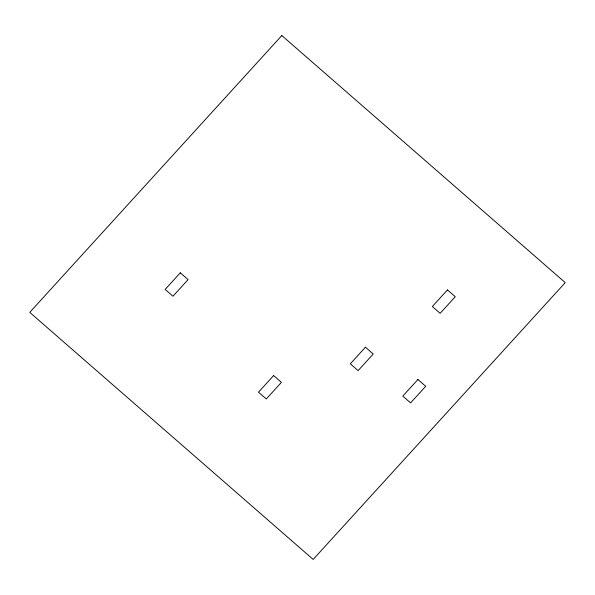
<?xml version="1.0" encoding="UTF-8"?>
<svg xmlns="http://www.w3.org/2000/svg" width="595" height="595" viewBox="0 0 595 595"><rect width="100%" height="100%" fill="white"/><g stroke="black" fill="none" stroke-linecap="round" stroke-linejoin="round"><path stroke-width="0.89" d="M281.829 35.559L29.75 312.368L313.171 559.441L565.25 282.632L281.829 35.559M180.292 272.822L165.165 289.43L172.959 296.228L188.087 279.62L180.292 272.822M273.618 375.571L258.498 392.179L266.292 398.97L281.413 382.362L273.618 375.571M365.442 347.212L350.321 363.82L358.116 370.618L373.236 354.003L365.442 347.212M447.462 289.914L432.334 306.522L440.129 313.32L455.257 296.712L447.462 289.914M417.913 379.513L402.793 396.121L410.587 402.912L425.708 386.304L417.913 379.513"/></g></svg>
